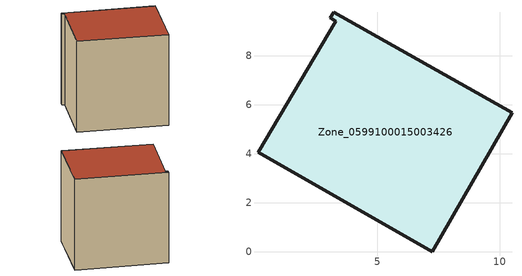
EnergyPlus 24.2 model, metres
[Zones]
Zone_0599100015003426
 floor ground (C_G): 0.14,4.07 3.31,9.41 3.08,9.55 3.22,9.79 10.49,5.68 7.25,0 z0.85
 wall outside (C_F): 7.25,0 10.49,5.68 3.22,9.79 3.08,9.55 3.31,9.41 0.14,4.07 7.25,0 z0.85:9.43
 roof outside (C_R): 3.31,9.41 0.14,4.07 7.25,0 10.49,5.68 3.22,9.79 3.08,9.55 z9.43
[BUILDING]
Pand.0599100015003426: North Axis=0; Terrain=City; Loads Convergence Tolerance Value=0.04; Temperature Convergence Tolerance Value=0.4; Solar Distribution=FullExterior; Maximum Number of Warmup Days=25; Minimum Number of Warmup Days=1
[Site:Location]
Rotterdam.The.Hague.AP_ZH_NLD Design_Conditions: Latitude=51.96; Longitude=4.45; Time Zone=1; Elevation=-4.5
[SITE:GROUNDTEMPERATURE:BUILDINGSURFACE]
18, 18, 18, 18, 18, 18, 18, 18, 18, 18, 18, 18
[MATERIAL] Thermal Absorptance=0.9; Solar Absorptance=0.7; Visible Absorptance=0.7
Name | Roughness | Thickness | Conductivity | Density | Specific Heat
G.TI.1965-1974 | MediumSmooth | 0.15 | 0.882353 | 540 | 1210
F.TI.1965-1974 | Rough | 0.3 | 0.697674 | 1920 | 840
R.TI.1965-1974 | MediumRough | 0.2 | 0.232558 | 1500 | 1000
[CONSTRUCTION]
C_G: G.TI.1965-1974
C_F: F.TI.1965-1974
C_R: R.TI.1965-1974
[ZONE]
Zone_0599100015003426: Type=1; Multiplier=1; Ceiling Height=Autocalculate; Volume=Autocalculate; Floor Area=autocalculate; Part of Total Floor Area=Yes
[ZONEINFILTRATION:DESIGNFLOWRATE]
Infil_Zone_0599100015003426: Zone or ZoneList or Space or SpaceList=Zone_0599100015003426; Schedule=AlwaysOn; Design Flow Rate Calculation Method=Flow/Area; Flow Rate per Floor Area=0.003; Constant Term Coefficient=1; Temperature Term Coefficient=0; Velocity Term Coefficient=0; Velocity Squared Term Coefficient=0
[HVACTEMPLATE:ZONE:IDEALLOADSAIRSYSTEM]
Zone_0599100015003426: Maximum Heating Supply Air Temperature=50; Minimum Cooling Supply Air Temperature=13; Maximum Heating Supply Air Humidity Ratio=0.0156; Minimum Cooling Supply Air Humidity Ratio=0.0077; Heating Limit=NoLimit; Cooling Limit=NoLimit; Dehumidification Control Type=ConstantSensibleHeatRatio; Cooling Sensible Heat Ratio=0.7; Dehumidification Setpoint=60; Humidification Control Type=None; Humidification Setpoint=30; Outdoor Air Method=None; Outdoor Air Flow Rate per Person=0.00944; Outdoor Air Flow Rate per Zone Floor Area=0; Outdoor Air Flow Rate per Zone=0; Demand Controlled Ventilation Type=None; Outdoor Air Economizer Type=NoEconomizer; Heat Recovery Type=None; Sensible Heat Recovery Effectiveness=0.7; Latent Heat Recovery Effectiveness=0.65
[ZONECONTROL:THERMOSTAT]
ThermostatControl_Zone_0599100015003426: Zone or ZoneList=Zone_0599100015003426; Control Type Schedule=DualSetpointControlType; Control 1=Thermostat_Zone_0599100015003426; Temperature Difference Between Cutout And Setpoint=0
[THERMOSTATSETPOINT:DUALSETPOINT]
Thermostat_Zone_0599100015003426: Heating Setpoint Temperature Schedule=HeatingSetpoint_Zone_0599100015003426; Cooling Setpoint Temperature Schedule=CoolingSetpoint_Zone_0599100015003426
[SCHEDULE:COMPACT]
HeatingSetpoint_Zone_0599100015003426: Through: 12/31, For: AllDays, Until: 24:00, 21
CoolingSetpoint_Zone_0599100015003426: Through: 12/31, For: AllDays, Until: 24:00, 24
DualSetpointControlType: Through: 12/31, For: AllDays, Until: 24:00, 4
AlwaysOn: Through: 12/31, For: AllDays, Until: 24:00, 1
